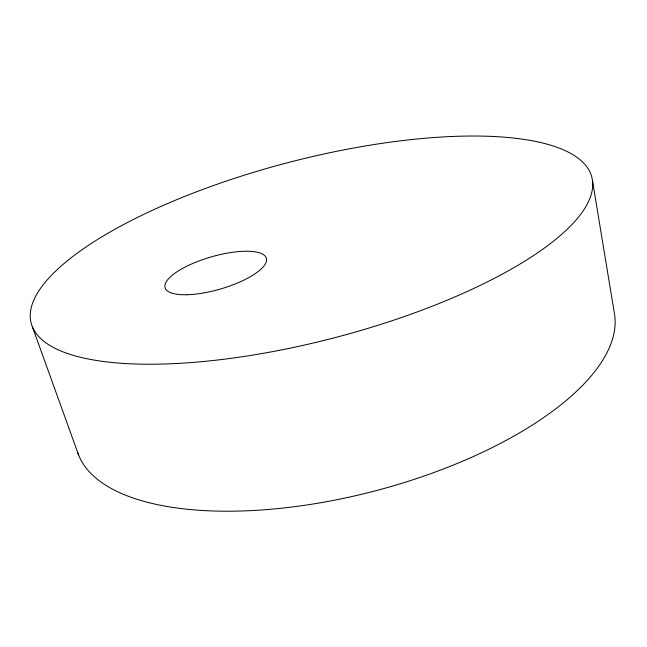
<?xml version="1.0" encoding="UTF-8"?>
<svg xmlns="http://www.w3.org/2000/svg" width="647" height="647" viewBox="0 0 647 647"><rect width="100%" height="100%" fill="white"/><g stroke="black" fill="none" stroke-linecap="round" stroke-linejoin="round"><path stroke-width="0.97" d="M32.35 326.711L78.611 455.019M592.458 180.481A289.67 90.604 -14.6 0 1 181.556 363.218A289.67 90.604 -14.6 0 1 160.416 206.676A289.67 90.604 -14.6 0 1 592.458 180.481L614.65 314.96A277.353 115.336 -14.6 0 1 372.421 491.599A277.353 115.336 -14.6 0 1 77.915 453.143M187.209 294.733A52.747 16.709 -16.2 0 0 266.443 261.121A52.747 16.709 -16.2 0 0 193.437 263.192A52.747 16.709 -16.2 0 0 187.209 294.733"/></g></svg>
